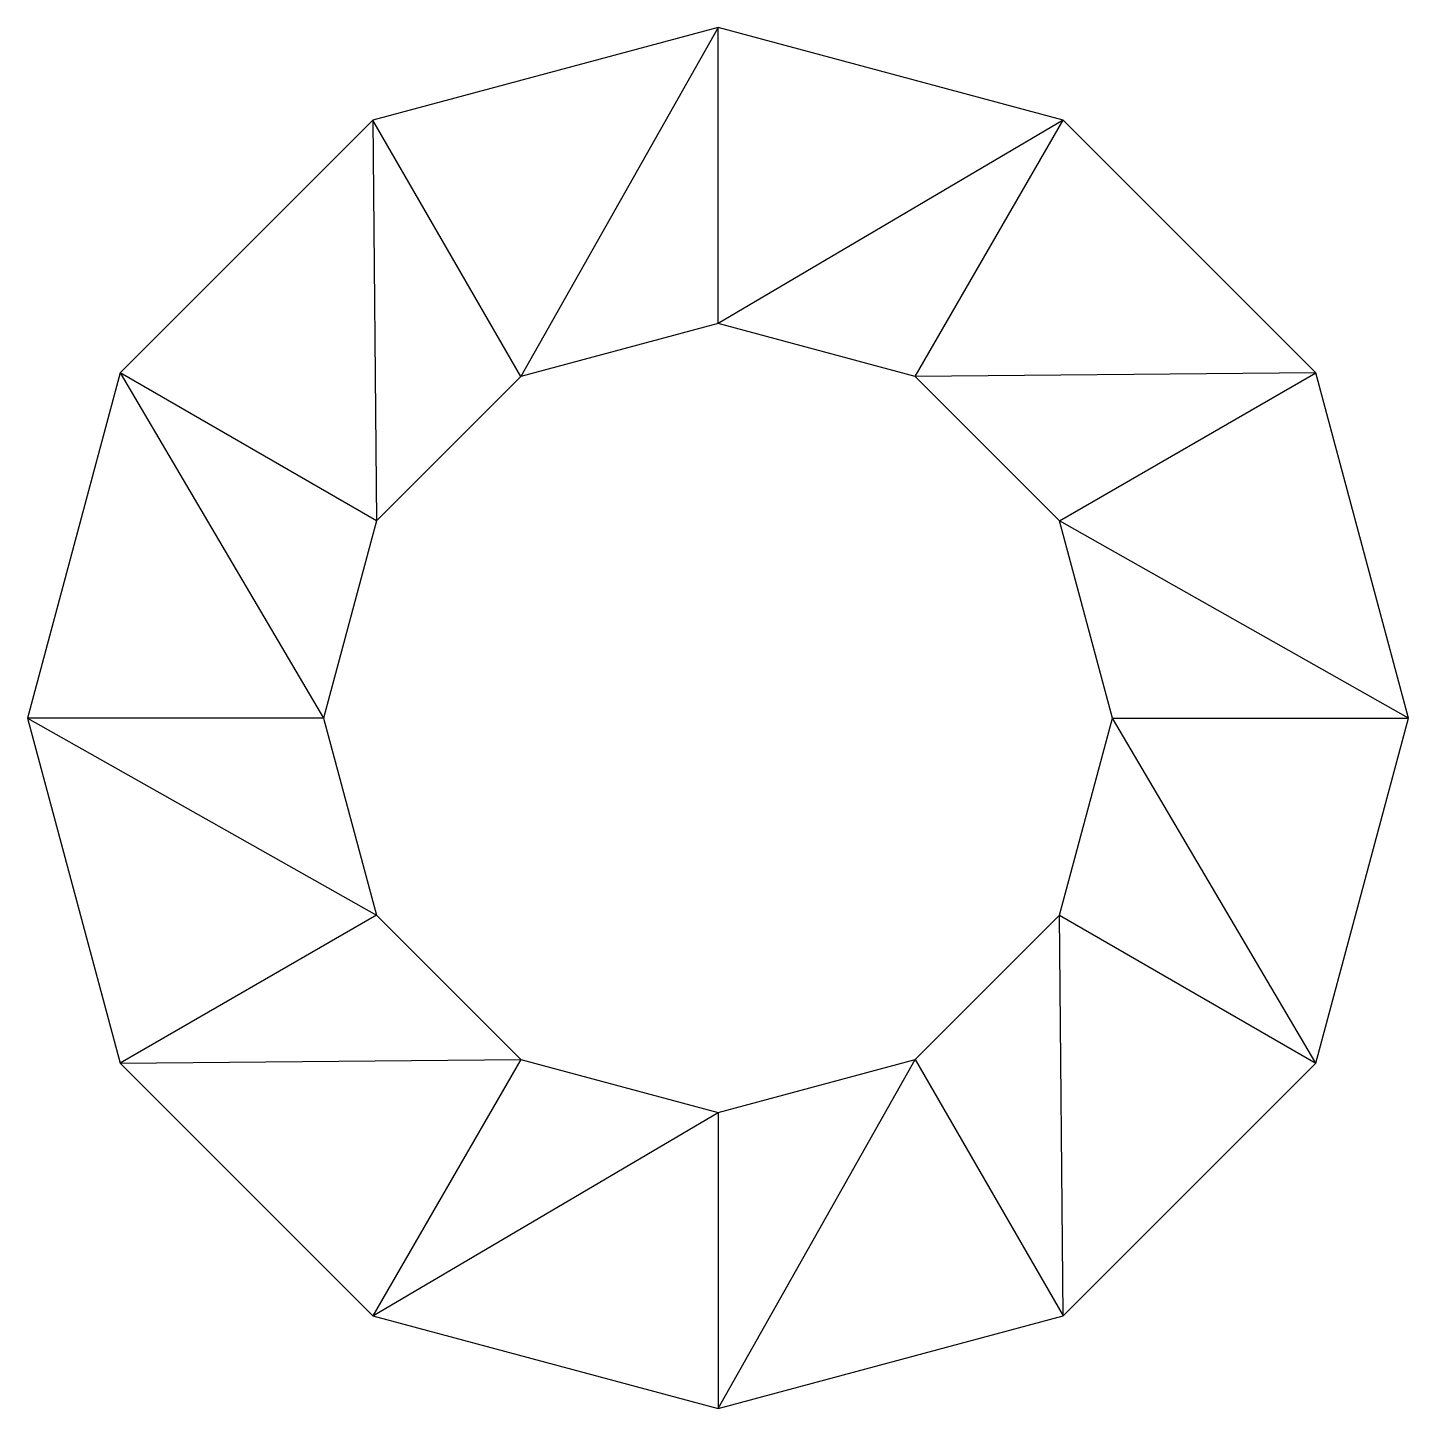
# Model space of a CAD drawing. Extents: x -35 to 35, y -35 to 35.
import ezdxf

# ---------------------------------------------------------------- set-up
doc = ezdxf.new("R2010")
doc.units = 0

msp = doc.modelspace()

# ---------------------------------------------------------------- linework, layer by layer
at = {"layer": 'Truss_Layer'}
for p, q in [((0, 35, 14), (-17.5, 30.31, 17)), ((0, 35, 50), (-17.5, 30.31, 53)), ((0, 35, 14), (-10, 17.32, 12)), ((0, 35, 50), (-10, 17.32, 48)), ((17.5, 30.31, 11), (0, 35, 14)), ((0, 20, 9), (0, 35, 14)), ((17.5, 30.31, 47), (0, 35, 50)), ((0, 20, 45), (0, 35, 50)), ((-17.5, 30.31, 17), (-30.31, 17.5, 20)), ((-17.5, 30.31, 53), (-30.31, 17.5, 56)), ((-10, 17.32, 12), (-17.5, 30.31, 17)), ((-17.5, 30.31, 17), (-17.32, 10, 15)), ((-10, 17.32, 48), (-17.5, 30.31, 53)), ((-17.5, 30.31, 53), (-17.32, 10, 51)), ((17.5, 30.31, 11), (0, 20, 9)), ((17.5, 30.31, 47), (0, 20, 45)), ((10, 17.32, 6), (17.5, 30.31, 11)), ((10, 17.32, 42), (17.5, 30.31, 47)), ((30.31, 17.5, 8), (17.5, 30.31, 11)), ((30.31, 17.5, 44), (17.5, 30.31, 47)), ((0, 20, 9), (-10, 17.32, 12)), ((0, 20, 45), (-10, 17.32, 48)), ((10, 17.32, 6), (0, 20, 9)), ((10, 17.32, 42), (0, 20, 45)), ((-30.31, 17.5, 20), (-35, 0, 23)), ((-30.31, 17.5, 56), (-35, 0, 59)), ((-17.32, 10, 15), (-30.31, 17.5, 20)), ((-30.31, 17.5, 20), (-20, 0, 18)), ((-17.32, 10, 51), (-30.31, 17.5, 56)), ((-30.31, 17.5, 56), (-20, 0, 54)), ((30.31, 17.5, 8), (10, 17.32, 6)), ((30.31, 17.5, 44), (10, 17.32, 42)), ((17.32, 10, 3), (30.31, 17.5, 8)), ((17.32, 10, 39), (30.31, 17.5, 44)), ((35, 0, 5), (30.31, 17.5, 8)), ((35, 0, 41), (30.31, 17.5, 44)), ((-10, 17.32, 12), (-17.32, 10, 15)), ((-10, 17.32, 48), (-17.32, 10, 51)), ((17.32, 10, 3), (10, 17.32, 6)), ((17.32, 10, 39), (10, 17.32, 42)), ((-17.32, 10, 15), (-20, 0, 18)), ((-17.32, 10, 51), (-20, 0, 54)), ((20, 0), (17.32, 10, 3)), ((35, 0, 5), (17.32, 10, 3)), ((20, 0, 36), (17.32, 10, 39)), ((35, 0, 41), (17.32, 10, 39)), ((-20, 0, 18), (-35, 0, 23)), ((-35, 0, 23), (-30.31, -17.5, 26)), ((-35, 0, 23), (-17.32, -10, 21)), ((-20, 0, 54), (-35, 0, 59)), ((-35, 0, 59), (-30.31, -17.5, 62)), ((-35, 0, 59), (-17.32, -10, 57)), ((-20, 0, 18), (-17.32, -10, 21)), ((-20, 0, 54), (-17.32, -10, 57)), ((17.32, -10, 33), (20, 0, 36)), ((20, 0), (35, 0, 5)), ((30.31, -17.5, 38), (20, 0, 36)), ((20, 0, 36), (35, 0, 41)), ((30.31, -17.5, 38), (35, 0, 41)), ((-17.32, -10, 21), (-30.31, -17.5, 26)), ((-17.32, -10, 57), (-30.31, -17.5, 62)), ((-17.32, -10, 21), (-10, -17.32, 24)), ((-17.32, -10, 57), (-10, -17.32, 60)), ((10, -17.32, 30), (17.32, -10, 33)), ((10, -17.32, 66), (17.32, -10, 69)), ((17.5, -30.31, 35), (17.32, -10, 33)), ((17.32, -10, 33), (30.31, -17.5, 38)), ((17.5, -30.31, 71), (17.32, -10, 69)), ((-30.31, -17.5, 26), (-10, -17.32, 24)), ((-30.31, -17.5, 62), (-10, -17.32, 60)), ((-30.31, -17.5, 26), (-17.5, -30.31, 29)), ((-30.31, -17.5, 62), (-17.5, -30.31, 65)), ((-10, -17.32, 24), (-17.5, -30.31, 29)), ((-10, -17.32, 60), (-17.5, -30.31, 65)), ((-10, -17.32, 24), (0, -20, 27)), ((-10, -17.32, 60), (0, -20, 63)), ((0, -20, 27), (10, -17.32, 30)), ((0, -35, 32), (10, -17.32, 30)), ((0, -20, 63), (10, -17.32, 66)), ((0, -35, 68), (10, -17.32, 66)), ((10, -17.32, 30), (17.5, -30.31, 35)), ((10, -17.32, 66), (17.5, -30.31, 71)), ((17.5, -30.31, 35), (30.31, -17.5, 38)), ((17.5, -30.31, 71), (30.31, -17.5, 74)), ((-17.5, -30.31, 29), (0, -20, 27)), ((0, -20, 27), (0, -35, 32)), ((0, -20, 63), (0, -35, 68)), ((-17.5, -30.31, 29), (0, -35, 32)), ((-17.5, -30.31, 65), (0, -35, 68)), ((0, -35, 32), (17.5, -30.31, 35)), ((0, -35, 68), (17.5, -30.31, 71))]:
    msp.add_line(p, q, dxfattribs=at)
at = {"layer": 'Trust_Layer'}
msp.add_line((-17.5, -30.31, 65), (0, -20, 63), dxfattribs=at)

doc.saveas('drawing.dxf')
